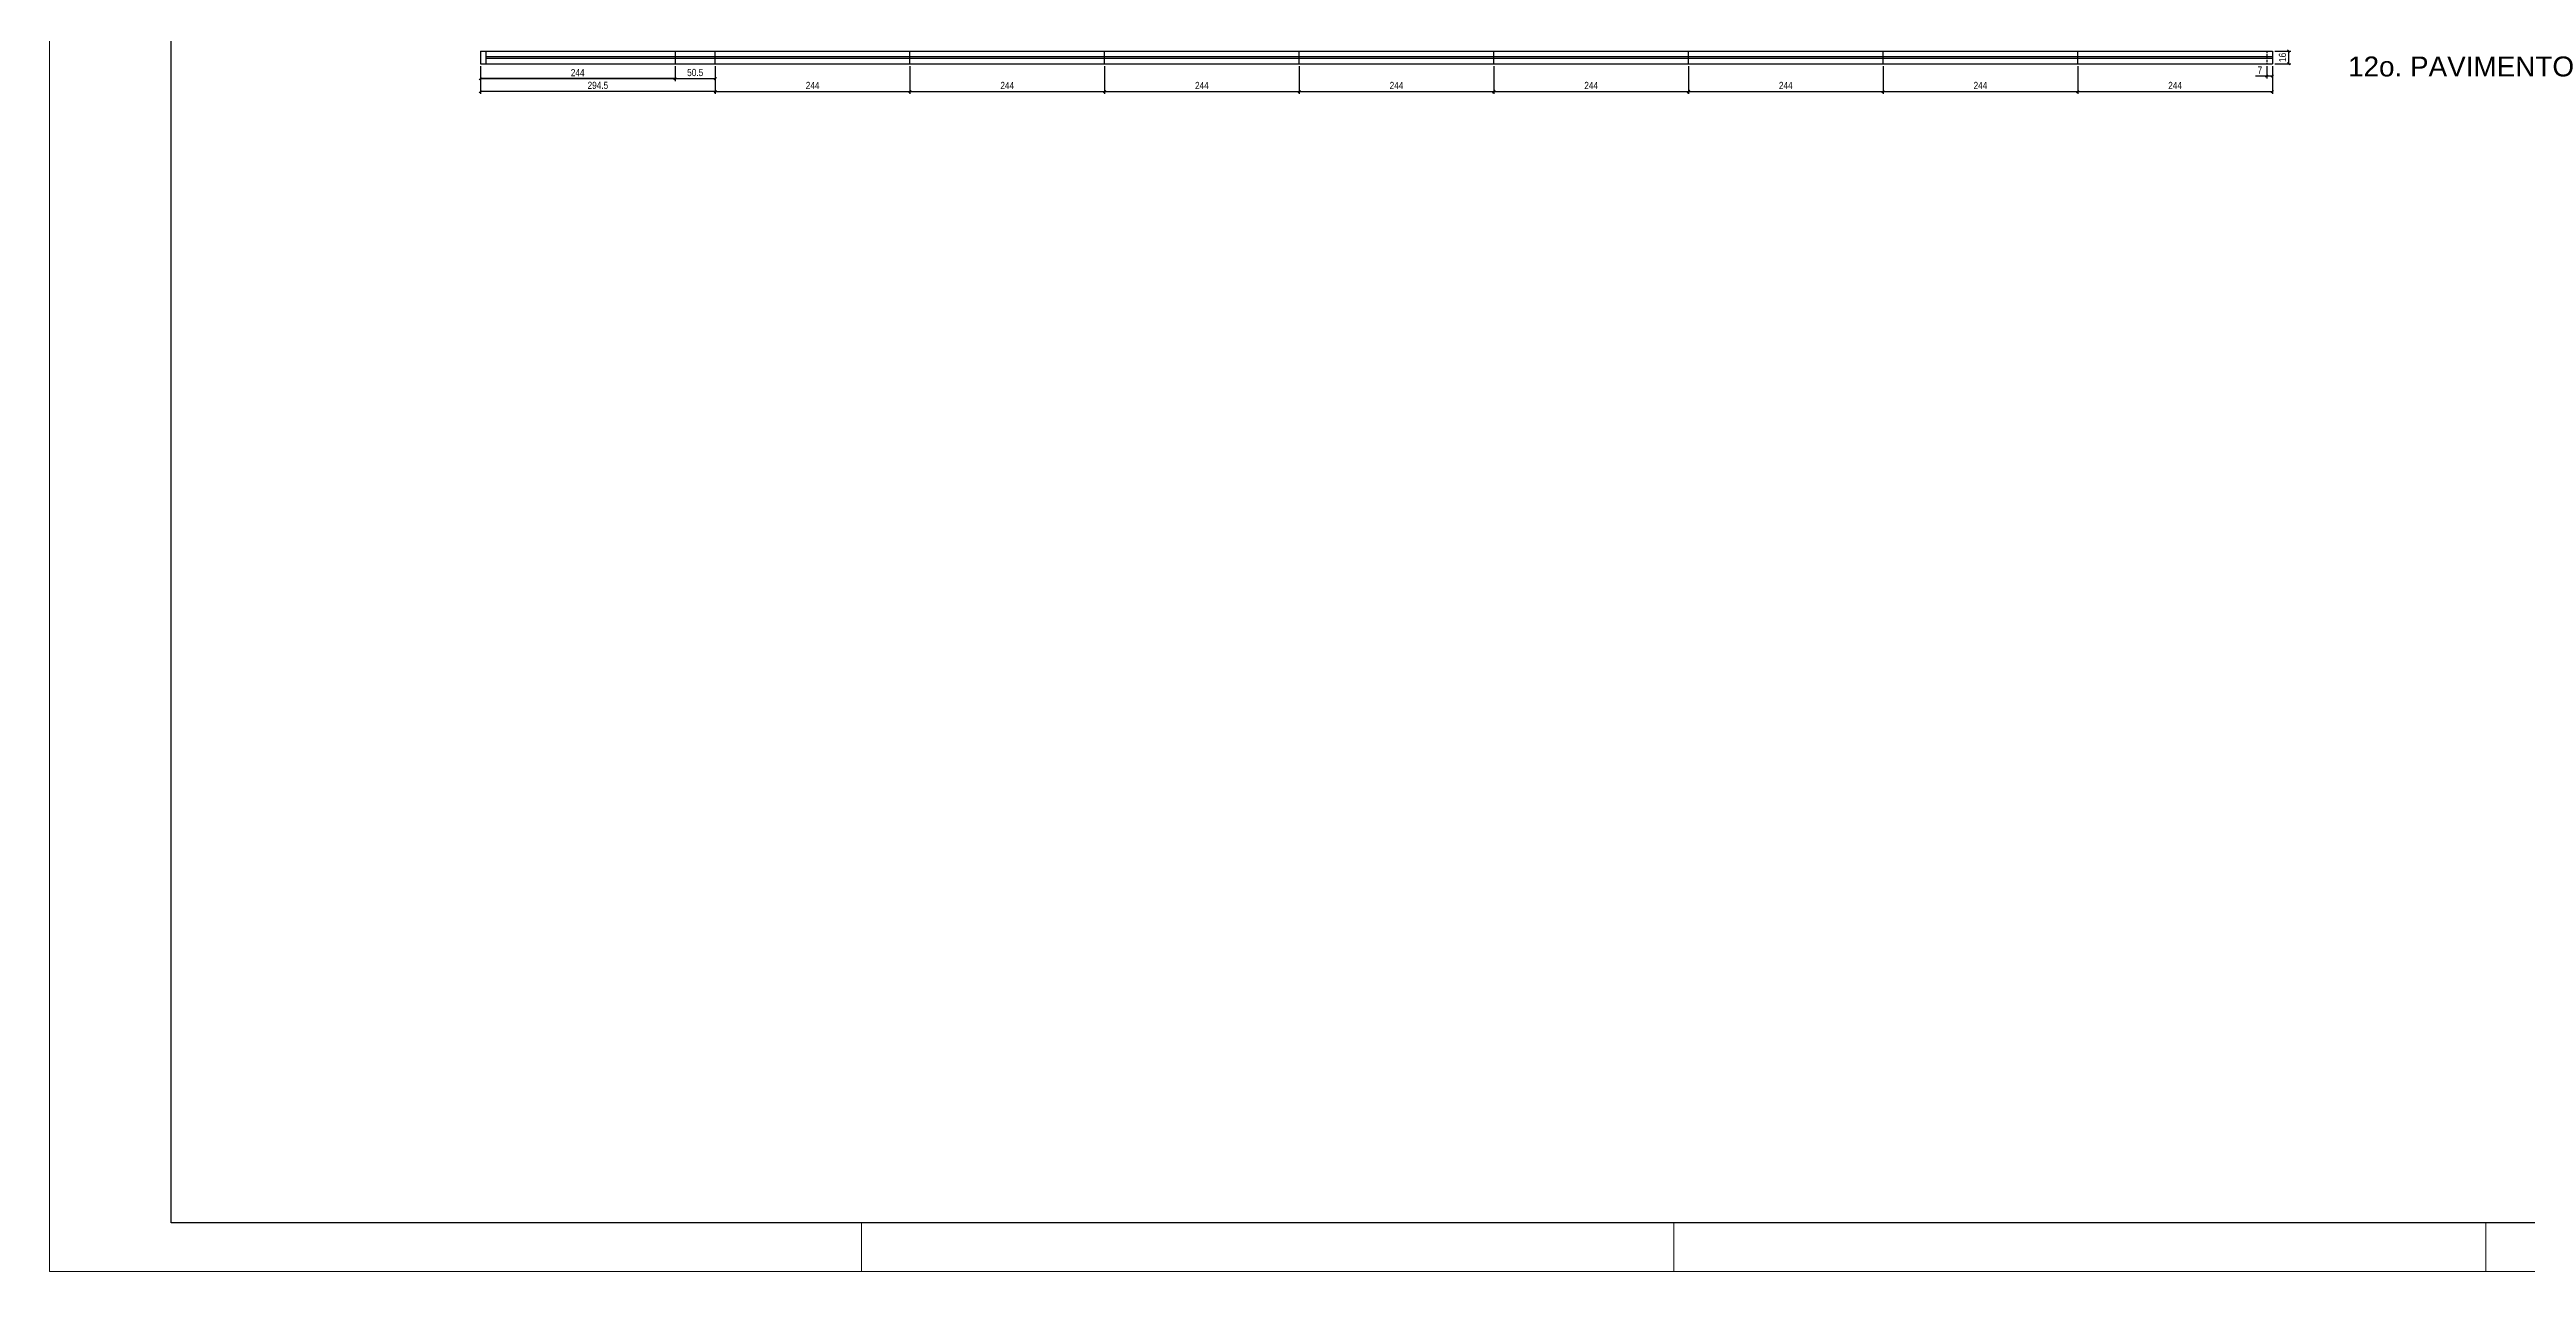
# Model space of a CAD drawing. Extents: x 2487 to 8815, y 325 to 3946.
# Drawn here: x 2487 to 5592, y 325 to 1856 of the extents above; entities that cross this region are included whole.
import ezdxf

# ---------------------------------------------------------------- set-up
doc = ezdxf.new("R2010")
doc.units = 0
doc.linetypes.add('HIDDEN', pattern=[0.375, 0.25, -0.125])
for name, color, linetype in [('7', 7, 'Continuous'), ('COTA', 241, 'Continuous'), ('Painéis', 200, 'Continuous'), ('SARR_2.2x7', 40, 'Continuous')]:
    doc.layers.add(name, color=color, linetype=linetype)
doc.layers.add('FOLHA', color=255, linetype='Continuous', lineweight=5)
doc.styles.add('COTA TECNICA-50', font='techl___.ttf', dxfattribs={"height": 9})
doc.styles.get("Standard").update_dxf_attribs({"font": 'arial.ttf'})
doc.dimstyles.new('COTA PAINEL-50', dxfattribs={"dimtxt": 9, "dimasz": 3, "dimexe": 3, "dimexo": 3, "dimgap": 3, "dimtad": 1, "dimdec": 1, "dimzin": 12, "dimdsep": 46, "dimtxsty": 'COTA TECNICA-50', "dimblk1": 'OBLIQUE', "dimblk2": 'OBLIQUE', "dimsah": 1, "dimcen": 0.9, "dimclrd": 4, "dimclre": 4, "dimclrt": 240, "dimadec": 1, "dimazin": 3, "dimtfac": 1, "dimtdec": 1, "dimtmove": 0, "dimatfit": 3, "dimfxl": 1, "dimtolj": 1, "dimtzin": 12, "dimarcsym": 0})

# ---------------------------------------------------------------- blocks, each defined once
blk = doc.blocks.new('_Oblique')
at = {"color": 0, "linetype": 'ByBlock', "lineweight": -2}
blk.add_line((-0.5, -0.5), (0.5, 0.5), dxfattribs=at)
blk = doc.blocks.new('*D238')
at = {"layer": 'COTA', "color": 4, "lineweight": -2, "transparency": 16777216}
for p, q in [((3027.1, 1835.6), (3027.1, 1817)), ((3271.1, 1835.6), (3271.1, 1817)), ((3027.1, 1820), (3271.1, 1820))]:
    blk.add_line(p, q, dxfattribs=at)
at = {"layer": 'Defpoints', "color": 0, "transparency": 16777216}
for p in [(3027.1, 1838.6), (3271.1, 1838.6), (3271.1, 1820)]:
    blk.add_point(p, dxfattribs=at)
at = {"layer": 'COTA', "color": 4, "lineweight": -2, "transparency": 16777216, "xscale": 3, "yscale": 3, "zscale": 3, "rotation": 180}
blk.add_blockref('_Oblique', (3027.1, 1820), dxfattribs=at)
at = {"layer": 'COTA', "color": 4, "lineweight": -2, "transparency": 16777216, "xscale": 3, "yscale": 3, "zscale": 3}
blk.add_blockref('_Oblique', (3271.1, 1820), dxfattribs=at)
at = {"layer": 'COTA', "color": 240, "transparency": 16777216, "insert": (3149.1, 1827.5), "char_height": 9, "attachment_point": 5, "style": 'COTA TECNICA-50'}
blk.add_mtext('\\A1;244', dxfattribs=at)
blk = doc.blocks.new('*D47')
at = {"layer": 'COTA', "color": 4, "lineweight": -2, "transparency": 16777216}
for p, q in [((3027.1, 1835.6), (3027.1, 1817)), ((3271.1, 1835.6), (3271.1, 1817)), ((3271.1, 1820), (3027.1, 1820))]:
    blk.add_line(p, q, dxfattribs=at)
at = {"layer": 'Defpoints', "color": 0, "transparency": 16777216}
for p in [(3027.1, 1838.6), (3271.1, 1838.6), (3027.1, 1820)]:
    blk.add_point(p, dxfattribs=at)
at = {"layer": 'COTA', "color": 4, "lineweight": -2, "transparency": 16777216, "xscale": 3, "yscale": 3, "zscale": 3, "rotation": 180}
blk.add_blockref('_Oblique', (3027.1, 1820), dxfattribs=at)
at = {"layer": 'COTA', "color": 4, "lineweight": -2, "transparency": 16777216, "xscale": 3, "yscale": 3, "zscale": 3}
blk.add_blockref('_Oblique', (3271.1, 1820), dxfattribs=at)
at = {"layer": 'COTA', "color": 240, "transparency": 16777216, "insert": (3149.1, 1827.5), "char_height": 9, "attachment_point": 5, "style": 'COTA TECNICA-50'}
blk.add_mtext('\\A1;244', dxfattribs=at)
blk = doc.blocks.new('*D239')
at = {"layer": 'COTA', "color": 4, "lineweight": -2, "transparency": 16777216}
for p, q in [((3321.6, 1835.6), (3321.6, 1800.8)), ((3565.6, 1835.6), (3565.6, 1800.8)), ((3321.6, 1803.8), (3565.6, 1803.8))]:
    blk.add_line(p, q, dxfattribs=at)
at = {"layer": 'Defpoints', "color": 0, "transparency": 16777216}
for p in [(3321.6, 1838.6), (3565.6, 1838.6), (3565.6, 1803.8)]:
    blk.add_point(p, dxfattribs=at)
at = {"layer": 'COTA', "color": 4, "lineweight": -2, "transparency": 16777216, "xscale": 3, "yscale": 3, "zscale": 3, "rotation": 180}
blk.add_blockref('_Oblique', (3321.6, 1803.8), dxfattribs=at)
at = {"layer": 'COTA', "color": 4, "lineweight": -2, "transparency": 16777216, "xscale": 3, "yscale": 3, "zscale": 3}
blk.add_blockref('_Oblique', (3565.6, 1803.8), dxfattribs=at)
at = {"layer": 'COTA', "color": 240, "transparency": 16777216, "insert": (3443.6, 1811.4), "char_height": 9, "attachment_point": 5, "style": 'COTA TECNICA-50'}
blk.add_mtext('\\A1;244', dxfattribs=at)
blk = doc.blocks.new('*D48')
at = {"layer": 'COTA', "color": 4, "lineweight": -2, "transparency": 16777216}
for p, q in [((3271.1, 1835.6), (3271.1, 1817)), ((3321.6, 1835.6), (3321.6, 1817)), ((3271.1, 1820), (3321.6, 1820))]:
    blk.add_line(p, q, dxfattribs=at)
at = {"layer": 'Defpoints', "color": 0, "transparency": 16777216}
for p in [(3271.1, 1838.6), (3321.6, 1838.6), (3321.6, 1820)]:
    blk.add_point(p, dxfattribs=at)
at = {"layer": 'COTA', "color": 4, "lineweight": -2, "transparency": 16777216, "xscale": 3, "yscale": 3, "zscale": 3, "rotation": 180}
blk.add_blockref('_Oblique', (3271.1, 1820), dxfattribs=at)
at = {"layer": 'COTA', "color": 4, "lineweight": -2, "transparency": 16777216, "xscale": 3, "yscale": 3, "zscale": 3}
blk.add_blockref('_Oblique', (3321.6, 1820), dxfattribs=at)
at = {"layer": 'COTA', "color": 240, "transparency": 16777216, "insert": (3296.4, 1827.6), "char_height": 9, "attachment_point": 5, "style": 'COTA TECNICA-50'}
blk.add_mtext('\\A1;50.5', dxfattribs=at)
blk = doc.blocks.new('*D49')
at = {"layer": 'COTA', "color": 4, "lineweight": -2, "transparency": 16777216}
for p, q in [((3027.1, 1835.6), (3027.1, 1800.8)), ((3321.6, 1835.6), (3321.6, 1800.8)), ((3321.6, 1803.8), (3027.1, 1803.8))]:
    blk.add_line(p, q, dxfattribs=at)
at = {"layer": 'Defpoints', "color": 0, "transparency": 16777216}
for p in [(3027.1, 1838.6), (3321.6, 1838.6), (3027.1, 1803.8)]:
    blk.add_point(p, dxfattribs=at)
at = {"layer": 'COTA', "color": 4, "lineweight": -2, "transparency": 16777216, "xscale": 3, "yscale": 3, "zscale": 3, "rotation": 180}
blk.add_blockref('_Oblique', (3027.1, 1803.8), dxfattribs=at)
at = {"layer": 'COTA', "color": 4, "lineweight": -2, "transparency": 16777216, "xscale": 3, "yscale": 3, "zscale": 3}
blk.add_blockref('_Oblique', (3321.6, 1803.8), dxfattribs=at)
at = {"layer": 'COTA', "color": 240, "transparency": 16777216, "insert": (3174.4, 1811.5), "char_height": 9, "attachment_point": 5, "style": 'COTA TECNICA-50'}
blk.add_mtext('\\A1;294.5', dxfattribs=at)
blk = doc.blocks.new('*D50')
at = {"layer": 'COTA', "color": 4, "lineweight": -2, "transparency": 16777216}
for p, q in [((3565.6, 1835.6), (3565.6, 1800.8)), ((3809.6, 1835.6), (3809.6, 1800.8)), ((3565.6, 1803.8), (3809.6, 1803.8))]:
    blk.add_line(p, q, dxfattribs=at)
at = {"layer": 'Defpoints', "color": 0, "transparency": 16777216}
for p in [(3565.6, 1838.6), (3809.6, 1838.6), (3809.6, 1803.8)]:
    blk.add_point(p, dxfattribs=at)
at = {"layer": 'COTA', "color": 4, "lineweight": -2, "transparency": 16777216, "xscale": 3, "yscale": 3, "zscale": 3, "rotation": 180}
blk.add_blockref('_Oblique', (3565.6, 1803.8), dxfattribs=at)
at = {"layer": 'COTA', "color": 4, "lineweight": -2, "transparency": 16777216, "xscale": 3, "yscale": 3, "zscale": 3}
blk.add_blockref('_Oblique', (3809.6, 1803.8), dxfattribs=at)
at = {"layer": 'COTA', "color": 240, "transparency": 16777216, "insert": (3687.6, 1811.4), "char_height": 9, "attachment_point": 5, "style": 'COTA TECNICA-50'}
blk.add_mtext('\\A1;244', dxfattribs=at)
blk = doc.blocks.new('*D51')
at = {"layer": 'COTA', "color": 4, "lineweight": -2, "transparency": 16777216}
for p, q in [((3809.6, 1835.6), (3809.6, 1800.8)), ((4053.6, 1835.6), (4053.6, 1800.8)), ((3809.6, 1803.8), (4053.6, 1803.8))]:
    blk.add_line(p, q, dxfattribs=at)
at = {"layer": 'Defpoints', "color": 0, "transparency": 16777216}
for p in [(3809.6, 1838.6), (4053.6, 1838.6), (4053.6, 1803.8)]:
    blk.add_point(p, dxfattribs=at)
at = {"layer": 'COTA', "color": 4, "lineweight": -2, "transparency": 16777216, "xscale": 3, "yscale": 3, "zscale": 3, "rotation": 180}
blk.add_blockref('_Oblique', (3809.6, 1803.8), dxfattribs=at)
at = {"layer": 'COTA', "color": 4, "lineweight": -2, "transparency": 16777216, "xscale": 3, "yscale": 3, "zscale": 3}
blk.add_blockref('_Oblique', (4053.6, 1803.8), dxfattribs=at)
at = {"layer": 'COTA', "color": 240, "transparency": 16777216, "insert": (3931.6, 1811.4), "char_height": 9, "attachment_point": 5, "style": 'COTA TECNICA-50'}
blk.add_mtext('\\A1;244', dxfattribs=at)
blk = doc.blocks.new('*D52')
at = {"layer": 'COTA', "color": 4, "lineweight": -2, "transparency": 16777216}
for p, q in [((4053.6, 1835.6), (4053.6, 1800.8)), ((4297.6, 1835.6), (4297.6, 1800.8)), ((4053.6, 1803.8), (4297.6, 1803.8))]:
    blk.add_line(p, q, dxfattribs=at)
at = {"layer": 'Defpoints', "color": 0, "transparency": 16777216}
for p in [(4053.6, 1838.6), (4297.6, 1838.6), (4297.6, 1803.8)]:
    blk.add_point(p, dxfattribs=at)
at = {"layer": 'COTA', "color": 4, "lineweight": -2, "transparency": 16777216, "xscale": 3, "yscale": 3, "zscale": 3, "rotation": 180}
blk.add_blockref('_Oblique', (4053.6, 1803.8), dxfattribs=at)
at = {"layer": 'COTA', "color": 4, "lineweight": -2, "transparency": 16777216, "xscale": 3, "yscale": 3, "zscale": 3}
blk.add_blockref('_Oblique', (4297.6, 1803.8), dxfattribs=at)
at = {"layer": 'COTA', "color": 240, "transparency": 16777216, "insert": (4175.6, 1811.4), "char_height": 9, "attachment_point": 5, "style": 'COTA TECNICA-50'}
blk.add_mtext('\\A1;244', dxfattribs=at)
blk = doc.blocks.new('*D53')
at = {"layer": 'COTA', "color": 4, "lineweight": -2, "transparency": 16777216}
for p, q in [((4297.6, 1835.6), (4297.6, 1800.8)), ((4541.6, 1835.6), (4541.6, 1800.8)), ((4297.6, 1803.8), (4541.6, 1803.8))]:
    blk.add_line(p, q, dxfattribs=at)
at = {"layer": 'Defpoints', "color": 0, "transparency": 16777216}
for p in [(4297.6, 1838.6), (4541.6, 1838.6), (4541.6, 1803.8)]:
    blk.add_point(p, dxfattribs=at)
at = {"layer": 'COTA', "color": 4, "lineweight": -2, "transparency": 16777216, "xscale": 3, "yscale": 3, "zscale": 3, "rotation": 180}
blk.add_blockref('_Oblique', (4297.6, 1803.8), dxfattribs=at)
at = {"layer": 'COTA', "color": 4, "lineweight": -2, "transparency": 16777216, "xscale": 3, "yscale": 3, "zscale": 3}
blk.add_blockref('_Oblique', (4541.6, 1803.8), dxfattribs=at)
at = {"layer": 'COTA', "color": 240, "transparency": 16777216, "insert": (4419.6, 1811.4), "char_height": 9, "attachment_point": 5, "style": 'COTA TECNICA-50'}
blk.add_mtext('\\A1;244', dxfattribs=at)
blk = doc.blocks.new('*D54')
at = {"layer": 'COTA', "color": 4, "lineweight": -2, "transparency": 16777216}
for p, q in [((4541.6, 1835.6), (4541.6, 1800.8)), ((4785.6, 1835.6), (4785.6, 1800.8)), ((4541.6, 1803.8), (4785.6, 1803.8))]:
    blk.add_line(p, q, dxfattribs=at)
at = {"layer": 'Defpoints', "color": 0, "transparency": 16777216}
for p in [(4541.6, 1838.6), (4785.6, 1838.6), (4785.6, 1803.8)]:
    blk.add_point(p, dxfattribs=at)
at = {"layer": 'COTA', "color": 4, "lineweight": -2, "transparency": 16777216, "xscale": 3, "yscale": 3, "zscale": 3, "rotation": 180}
blk.add_blockref('_Oblique', (4541.6, 1803.8), dxfattribs=at)
at = {"layer": 'COTA', "color": 4, "lineweight": -2, "transparency": 16777216, "xscale": 3, "yscale": 3, "zscale": 3}
blk.add_blockref('_Oblique', (4785.6, 1803.8), dxfattribs=at)
at = {"layer": 'COTA', "color": 240, "transparency": 16777216, "insert": (4663.6, 1811.4), "char_height": 9, "attachment_point": 5, "style": 'COTA TECNICA-50'}
blk.add_mtext('\\A1;244', dxfattribs=at)
blk = doc.blocks.new('*D55')
at = {"layer": 'COTA', "color": 4, "lineweight": -2, "transparency": 16777216}
for p, q in [((4785.6, 1835.6), (4785.6, 1800.8)), ((5029.6, 1835.6), (5029.6, 1800.8)), ((4785.6, 1803.8), (5029.6, 1803.8))]:
    blk.add_line(p, q, dxfattribs=at)
at = {"layer": 'Defpoints', "color": 0, "transparency": 16777216}
for p in [(4785.6, 1838.6), (5029.6, 1838.6), (5029.6, 1803.8)]:
    blk.add_point(p, dxfattribs=at)
at = {"layer": 'COTA', "color": 4, "lineweight": -2, "transparency": 16777216, "xscale": 3, "yscale": 3, "zscale": 3, "rotation": 180}
blk.add_blockref('_Oblique', (4785.6, 1803.8), dxfattribs=at)
at = {"layer": 'COTA', "color": 4, "lineweight": -2, "transparency": 16777216, "xscale": 3, "yscale": 3, "zscale": 3}
blk.add_blockref('_Oblique', (5029.6, 1803.8), dxfattribs=at)
at = {"layer": 'COTA', "color": 240, "transparency": 16777216, "insert": (4907.6, 1811.4), "char_height": 9, "attachment_point": 5, "style": 'COTA TECNICA-50'}
blk.add_mtext('\\A1;244', dxfattribs=at)
blk = doc.blocks.new('*D56')
at = {"layer": 'COTA', "color": 4, "lineweight": -2, "transparency": 16777216}
for p, q in [((5029.6, 1835.6), (5029.6, 1800.8)), ((5273.6, 1835.6), (5273.6, 1800.8)), ((5029.6, 1803.8), (5273.6, 1803.8))]:
    blk.add_line(p, q, dxfattribs=at)
at = {"layer": 'Defpoints', "color": 0, "transparency": 16777216}
for p in [(5029.6, 1838.6), (5273.6, 1838.6), (5273.6, 1803.8)]:
    blk.add_point(p, dxfattribs=at)
at = {"layer": 'COTA', "color": 4, "lineweight": -2, "transparency": 16777216, "xscale": 3, "yscale": 3, "zscale": 3, "rotation": 180}
blk.add_blockref('_Oblique', (5029.6, 1803.8), dxfattribs=at)
at = {"layer": 'COTA', "color": 4, "lineweight": -2, "transparency": 16777216, "xscale": 3, "yscale": 3, "zscale": 3}
blk.add_blockref('_Oblique', (5273.6, 1803.8), dxfattribs=at)
at = {"layer": 'COTA', "color": 240, "transparency": 16777216, "insert": (5151.6, 1811.4), "char_height": 9, "attachment_point": 5, "style": 'COTA TECNICA-50'}
blk.add_mtext('\\A1;244', dxfattribs=at)
blk = doc.blocks.new('*D240')
at = {"layer": 'COTA', "color": 4, "lineweight": -2, "transparency": 16777216}
for p, q in [((5276.6, 1854.6), (5296.9, 1854.6)), ((5276.6, 1838.6), (5296.9, 1838.6)), ((5293.9, 1854.6), (5293.9, 1838.6))]:
    blk.add_line(p, q, dxfattribs=at)
at = {"layer": 'Defpoints', "color": 0, "transparency": 16777216}
for p in [(5273.6, 1854.6), (5273.6, 1838.6), (5293.9, 1838.6)]:
    blk.add_point(p, dxfattribs=at)
at = {"layer": 'COTA', "color": 4, "lineweight": -2, "transparency": 16777216, "xscale": 3, "yscale": 3, "zscale": 3}
for p, rotation in [((5293.9, 1854.6), 90), ((5293.9, 1838.6), 270)]:
    blk.add_blockref('_Oblique', p, dxfattribs=dict(at, rotation=rotation))
at = {"layer": 'COTA', "color": 240, "transparency": 16777216, "insert": (5286.3, 1846.6), "char_height": 9, "attachment_point": 5, "rotation": 90, "style": 'COTA TECNICA-50'}
blk.add_mtext('\\A1;16', dxfattribs=at)
blk = doc.blocks.new('*D241')
at = {"layer": 'COTA', "color": 4, "lineweight": -2, "transparency": 16777216}
for p, q in [((5266.6, 1835.6), (5266.6, 1820.2)), ((5273.6, 1835.6), (5273.6, 1820.2)), ((5266.6, 1823.2), (5252.5, 1823.2)), ((5273.6, 1823.2), (5266.6, 1823.2))]:
    blk.add_line(p, q, dxfattribs=at)
at = {"layer": 'Defpoints', "color": 0, "transparency": 16777216}
for p in [(5266.6, 1838.6), (5273.6, 1838.6), (5266.6, 1823.2)]:
    blk.add_point(p, dxfattribs=at)
at = {"layer": 'COTA', "color": 4, "lineweight": -2, "transparency": 16777216, "xscale": 3, "yscale": 3, "zscale": 3, "rotation": 180}
blk.add_blockref('_Oblique', (5266.6, 1823.2), dxfattribs=at)
at = {"layer": 'COTA', "color": 4, "lineweight": -2, "transparency": 16777216, "xscale": 3, "yscale": 3, "zscale": 3}
blk.add_blockref('_Oblique', (5273.6, 1823.2), dxfattribs=at)
at = {"layer": 'COTA', "color": 240, "transparency": 16777216, "insert": (5258, 1830.7), "char_height": 9, "attachment_point": 5, "style": 'COTA TECNICA-50'}
blk.add_mtext('\\A1;7', dxfattribs=at)

msp = doc.modelspace()

# ---------------------------------------------------------------- linework, layer by layer
at = {"color": 30}
for p, q in [((2639.42, 385.68), (2639.42, 3885.01)), ((8754.09, 385.68), (2639.42, 385.68))]:
    msp.add_line(p, q, dxfattribs=at)
at = {"layer": 'FOLHA', "lineweight": 5}
msp.add_line((2487, 324.72), (2487, 3945.97), dxfattribs=at)
at = {"layer": 'FOLHA'}
for p, q in [((3505.1, 324.72), (3505.1, 385.68)), ((4523.2, 324.72), (4523.2, 385.68)), ((5541.29, 324.72), (5541.29, 385.68)), ((8815.05, 324.72), (2487, 324.72))]:
    msp.add_line(p, q, dxfattribs=at)
at = {"layer": 'Painéis'}
for p, q in [((3027.12, 1854.56), (5273.63, 1854.56)), ((3027.12, 1854.56), (3027.12, 1838.56)), ((3027.12, 1838.56), (5273.63, 1838.56)), ((3271.13, 1854.56), (3271.13, 1838.56)), ((3321.63, 1838.56), (3321.63, 1854.56)), ((3565.63, 1838.56), (3565.63, 1854.56)), ((3809.63, 1838.56), (3809.63, 1854.56)), ((4053.63, 1838.56), (4053.63, 1854.56)), ((4297.63, 1838.56), (4297.63, 1854.56)), ((4541.63, 1838.56), (4541.63, 1854.56)), ((4785.63, 1838.56), (4785.63, 1854.56)), ((5029.63, 1838.56), (5029.63, 1854.56)), ((5273.63, 1854.56), (5273.63, 1838.56))]:
    msp.add_line(p, q, dxfattribs=at)
at = {"layer": 'SARR_2.2x7', "linetype": 'Continuous'}
for p, q in [((3034.12, 1854.56), (3034.12, 1838.56)), ((3034.12, 1847.56), (3321.63, 1847.56)), ((3034.12, 1845.56), (3321.63, 1845.56)), ((3321.63, 1847.56), (3565.63, 1847.56)), ((3321.63, 1845.56), (3565.63, 1845.56)), ((3565.63, 1847.56), (3809.63, 1847.56)), ((3565.63, 1845.56), (3809.63, 1845.56)), ((3809.63, 1847.56), (4053.63, 1847.56)), ((3809.63, 1845.56), (4053.63, 1845.56)), ((4053.63, 1847.56), (4297.63, 1847.56)), ((4053.63, 1845.56), (4297.63, 1845.56)), ((4297.63, 1847.56), (4541.63, 1847.56)), ((4297.63, 1845.56), (4541.63, 1845.56)), ((4541.63, 1847.56), (4785.63, 1847.56)), ((4541.63, 1845.56), (4785.63, 1845.56)), ((4785.63, 1847.56), (5029.63, 1847.56)), ((4785.63, 1845.56), (5029.63, 1845.56)), ((5029.63, 1847.56), (5273.63, 1847.56)), ((5029.63, 1845.56), (5273.63, 1845.56))]:
    msp.add_line(p, q, dxfattribs=at)
at = {"layer": 'SARR_2.2x7', "linetype": 'HIDDEN', "ltscale": 10}
msp.add_line((5266.63, 1854.56), (5266.63, 1838.56), dxfattribs=at)

# ---------------------------------------------------------------- texts
at = {"layer": '7', "linetype": 'Continuous'}
msp.add_text('12o. PAVIMENTO', height=25, dxfattribs=at).set_placement((5368.46, 1822.71))

# ---------------------------------------------------------------- dimensions: what is measured, and where the dimension line sits
at = {"layer": 'COTA'}
for base, p1, p2, angle, picture, middle in [((3271.13, 1819.96), (3027.12, 1838.56), (3271.13, 1838.56), 180, '*D238', (3149.12, 1827.52)), ((3027.12, 1819.96), (3271.13, 1838.56), (3027.12, 1838.56), 180, '*D47', (3149.12, 1827.52)), ((5293.94, 1838.56), (5273.63, 1854.56), (5273.63, 1838.56), 90, '*D240', (5286.34, 1846.56))]:
    dim = msp.add_linear_dim(base=base, p1=p1, p2=p2, angle=angle, dimstyle='COTA PAINEL-50', dxfattribs=at)
    dim.commit()
    dim.dimension.update_dxf_attribs({"geometry": picture, "text_midpoint": middle})
for base, p1, p2, picture, middle in [((3027.12, 1803.83), (3321.63, 1838.56), (3027.12, 1838.56), '*D49', (3174.37, 1811.45)), ((3321.63, 1819.96), (3271.13, 1838.56), (3321.63, 1838.56), '*D48', (3296.38, 1827.55)), ((3565.63, 1803.83), (3321.63, 1838.56), (3565.63, 1838.56), '*D239', (3443.63, 1811.39)), ((3809.63, 1803.83), (3565.63, 1838.56), (3809.63, 1838.56), '*D50', (3687.63, 1811.39)), ((4053.63, 1803.83), (3809.63, 1838.56), (4053.63, 1838.56), '*D51', (3931.63, 1811.39)), ((4297.63, 1803.83), (4053.63, 1838.56), (4297.63, 1838.56), '*D52', (4175.63, 1811.39)), ((4541.63, 1803.83), (4297.63, 1838.56), (4541.63, 1838.56), '*D53', (4419.63, 1811.39)), ((4785.63, 1803.83), (4541.63, 1838.56), (4785.63, 1838.56), '*D54', (4663.63, 1811.39)), ((5029.63, 1803.83), (4785.63, 1838.56), (5029.63, 1838.56), '*D55', (4907.63, 1811.39)), ((5273.63, 1803.83), (5029.63, 1838.56), (5273.63, 1838.56), '*D56', (5151.63, 1811.39)), ((5266.63, 1823.15), (5273.63, 1838.56), (5266.63, 1838.56), '*D241', (5258.05, 1830.72))]:
    dim = msp.add_linear_dim(base=base, p1=p1, p2=p2, dimstyle='COTA PAINEL-50', dxfattribs=at)
    dim.commit()
    dim.dimension.update_dxf_attribs({"geometry": picture, "text_midpoint": middle})

doc.saveas('drawing.dxf')
